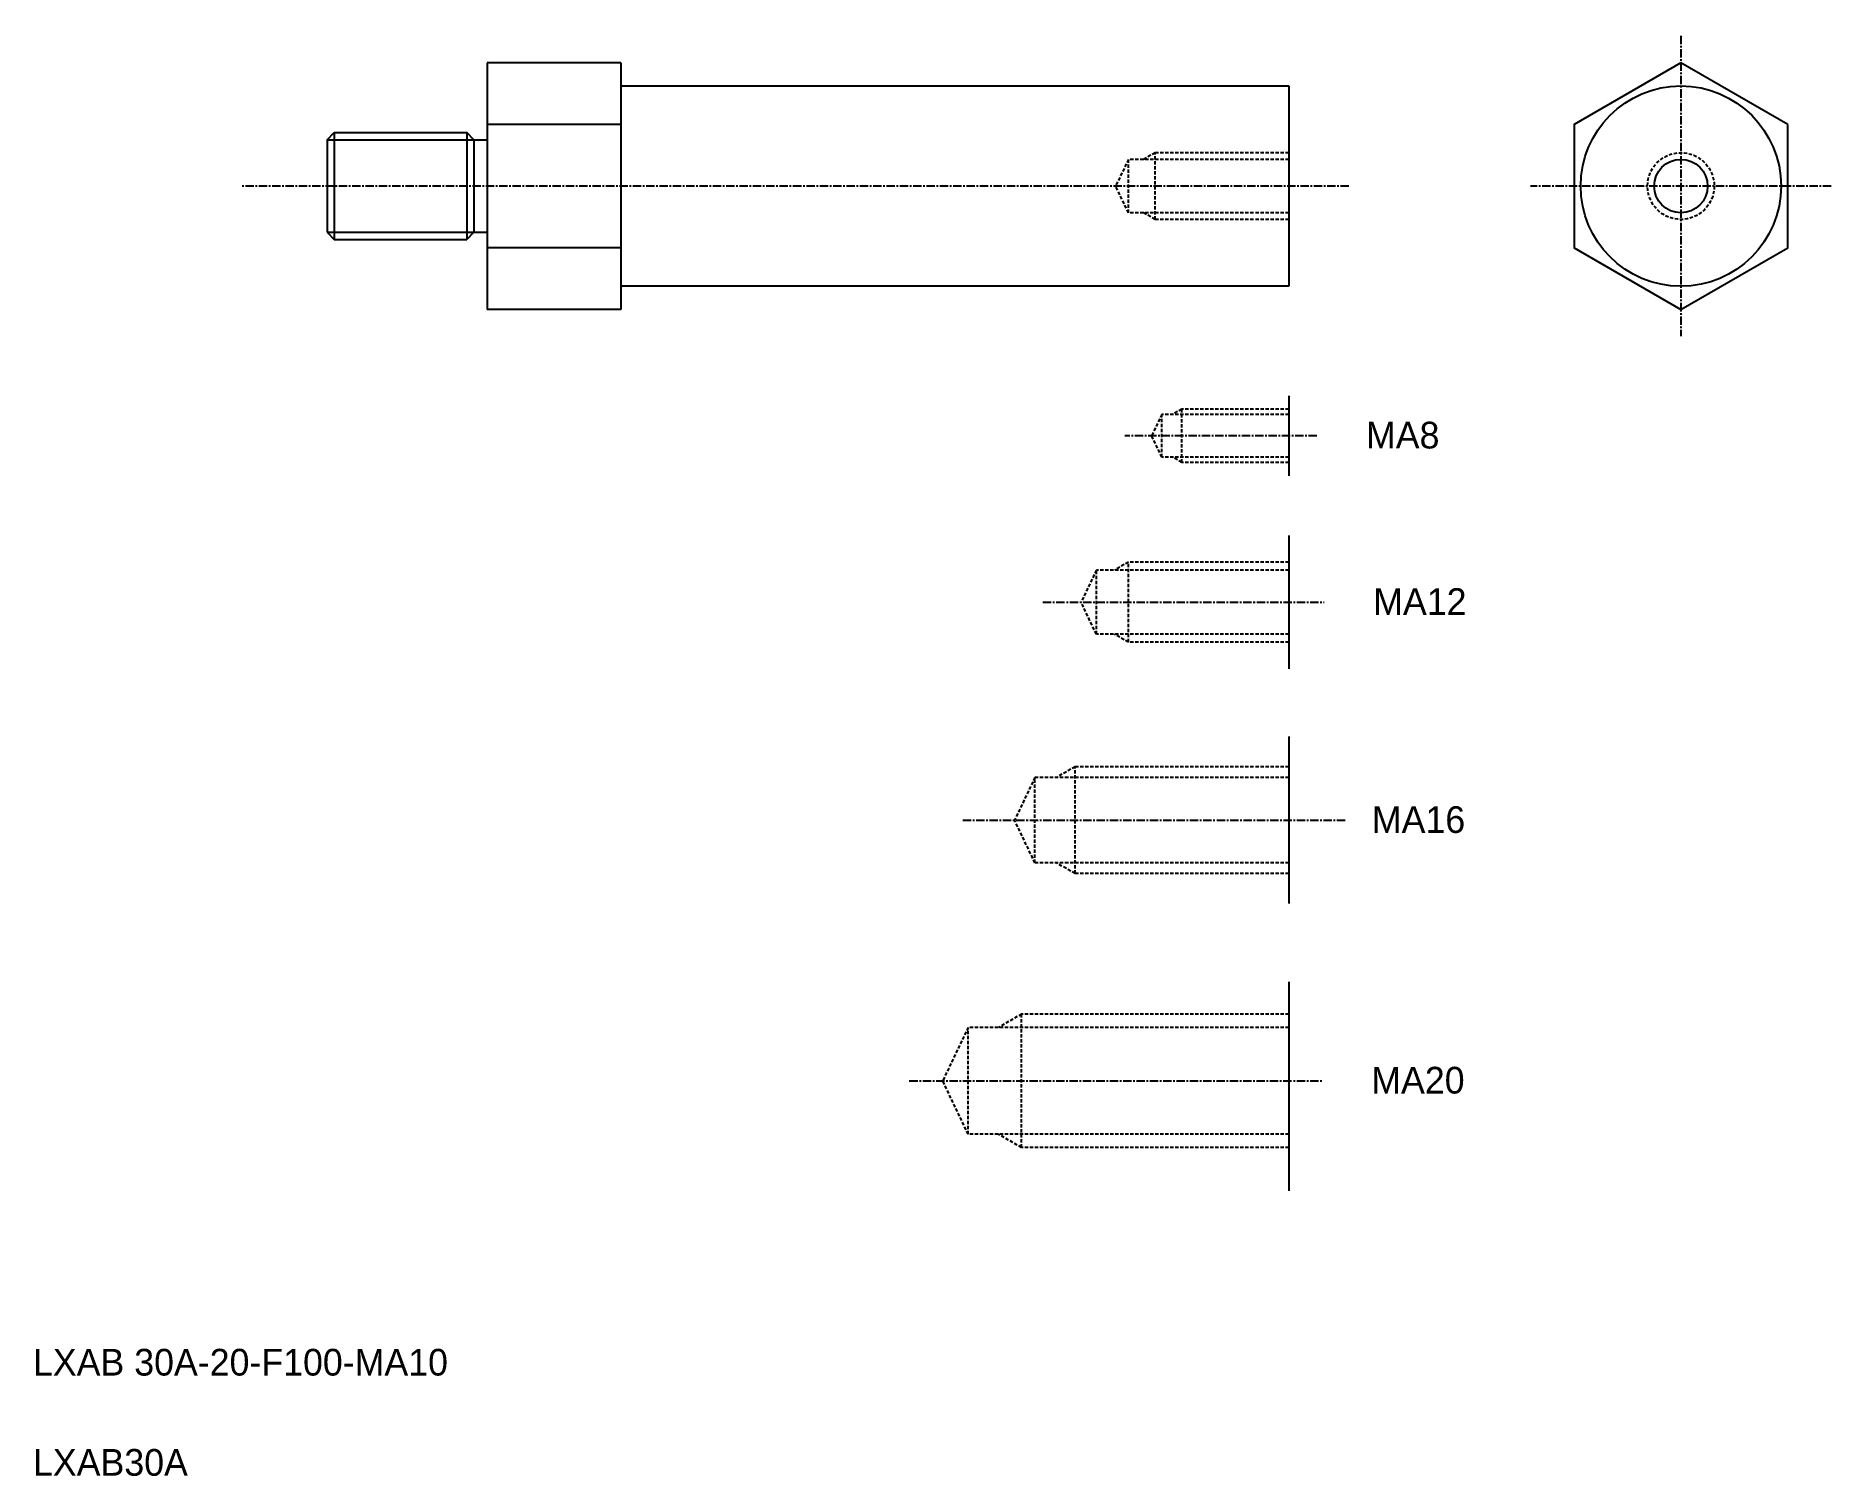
# Model space of a CAD drawing. Extents: x -50 to 218, y 88 to 304.
import ezdxf

# ---------------------------------------------------------------- set-up
doc = ezdxf.new("R2010")
doc.units = 0
doc.linetypes.add('CENTER', pattern=[2, 1.25, -0.25, 0.25, -0.25])
doc.linetypes.add('DASHED', pattern=[0.75, 0.5, -0.25])
doc.layers.get('0').update_dxf_attribs({"linetype": 'CONTINUOUS'})
doc.layers.add('CENTER', color=1, linetype='CENTER')

msp = doc.modelspace()

# ---------------------------------------------------------------- linework, layer by layer
at = {"color": 7, "linetype": 'CONTINUOUS'}
for p, q in [((17.1, 299.82), (17.1, 262.87)), ((37.1, 299.82), (17.1, 299.82)), ((37.1, 299.82), (37.1, 262.87)), ((37.3, 296.35), (137.1, 296.35)), ((51, 296.35), (51, 296.35)), ((109.7, 296.35), (109.7, 296.35)), ((137.1, 296.35), (137.1, 266.35)), ((37.1, 290.59), (17.1, 290.59)), ((-6.9, 288.27), (-5.82, 289.35)), ((-6.9, 288.27), (-6.9, 274.43)), ((-5.82, 289.35), (-5.82, 273.35)), ((-5.82, 289.35), (14.01, 289.35)), ((14.01, 289.35), (14.01, 273.35)), ((15.1, 288.27), (14.01, 289.35)), ((15.1, 288.27), (17.1, 288.27)), ((15.1, 288.27), (15.1, 274.43)), ((-6.9, 274.43), (-5.82, 273.35)), ((15.1, 274.43), (14.01, 273.35)), ((15.1, 274.43), (17.1, 274.43)), ((-5.82, 273.35), (14.01, 273.35)), ((37.1, 272.11), (17.1, 272.11)), ((137.1, 266.35), (37.3, 266.35)), ((37.1, 262.87), (17.1, 262.87)), ((137.1, 249.96), (137.1, 237.96)), ((137.1, 229.03), (137.1, 209.03)), ((137.1, 198.89), (137.1, 173.89)), ((137.1, 162.18), (137.1, 130.88))]:
    msp.add_line(p, q, dxfattribs=at)
at = {"color": 3, "linetype": 'CONTINUOUS'}
for p, q in [((-6.9, 288.27), (15.1, 288.27)), ((-6.9, 274.43), (15.1, 274.43))]:
    msp.add_line(p, q, dxfattribs=at)
at = {"color": 3, "linetype": 'DASHED'}
for p, q in [((113.1, 285.35), (111.19, 281.35)), ((113.1, 277.35), (113.1, 285.35)), ((137.1, 285.35), (113.1, 285.35)), ((117.1, 286.35), (115.36, 285.35)), ((117.1, 276.35), (117.1, 286.35)), ((137.1, 286.35), (117.1, 286.35)), ((113.1, 277.35), (111.19, 281.35)), ((137.1, 277.35), (113.1, 277.35)), ((117.1, 276.35), (115.36, 277.35)), ((137.1, 276.35), (117.1, 276.35)), ((121.1, 247.96), (119.71, 247.16)), ((121.1, 239.96), (121.1, 247.96)), ((137.1, 247.96), (121.1, 247.96)), ((118.1, 247.16), (116.57, 243.96)), ((137.1, 247.16), (118.1, 247.16)), ((118.1, 240.76), (118.1, 247.16)), ((118.1, 240.76), (116.57, 243.96)), ((137.1, 240.76), (118.1, 240.76)), ((121.1, 239.96), (119.71, 240.76)), ((137.1, 239.96), (121.1, 239.96)), ((108.3, 223.83), (106.01, 219.03)), ((108.3, 214.23), (108.3, 223.83)), ((137.1, 223.83), (108.3, 223.83)), ((113.1, 225.03), (111.02, 223.83)), ((113.1, 213.03), (113.1, 225.03)), ((137.1, 225.03), (113.1, 225.03)), ((108.3, 214.23), (106.01, 219.03)), ((137.1, 214.23), (108.3, 214.23)), ((113.1, 213.03), (111.02, 214.23)), ((137.1, 213.03), (113.1, 213.03)), ((105.1, 194.39), (102.32, 192.79)), ((137.1, 194.39), (105.1, 194.39)), ((105.1, 178.39), (105.1, 194.39)), ((99.1, 192.79), (96.05, 186.39)), ((137.1, 192.79), (99.1, 192.79)), ((99.1, 179.99), (99.1, 192.79)), ((99.1, 179.99), (96.05, 186.39)), ((137.1, 179.99), (99.1, 179.99)), ((105.1, 178.39), (102.32, 179.99)), ((137.1, 178.39), (105.1, 178.39)), ((97.1, 157.35), (93.63, 155.35)), ((137.1, 157.35), (97.1, 157.35)), ((97.1, 137.35), (97.1, 157.35)), ((89.1, 155.35), (85.29, 147.35)), ((137.1, 155.35), (89.1, 155.35)), ((89.1, 139.35), (89.1, 155.35)), ((89.1, 139.35), (85.29, 147.35)), ((137.1, 139.35), (89.1, 139.35)), ((97.1, 137.35), (93.63, 139.35)), ((137.1, 137.35), (97.1, 137.35))]:
    msp.add_line(p, q, dxfattribs=at)
at = {"color": 7, "linetype": 'CONTINUOUS'}
msp.add_lwpolyline([(211.82, 290.59), (195.82, 299.82), (179.82, 290.59), (179.82, 272.11), (195.82, 262.87), (211.82, 272.11)], close=True, dxfattribs=at)
for radius in [15, 4]:
    msp.add_circle((195.82, 281.35), radius, dxfattribs=at)
at = {"color": 3, "linetype": 'DASHED'}
msp.add_circle((195.82, 281.35), 5, dxfattribs=at)
at = {"color": 7, "linetype": 'CONTINUOUS'}
for centre, start, end in [((37.3, 296.55), 180, 270), ((37.3, 266.15), 90, 180)]:
    msp.add_arc(centre, 0.2, start, end, dxfattribs=at)
at = {"layer": 'CENTER', "color": 1, "linetype": 'CENTER'}
for p, q in [((195.82, 303.84), (195.82, 258.86)), ((146.12, 281.35), (-19.67, 281.35)), ((218.31, 281.35), (173.32, 281.35)), ((141.32, 243.96), (112.55, 243.96)), ((100.3, 219.03), (142.4, 219.03)), ((88.31, 186.39), (145.7, 186.39)), ((80.29, 147.35), (142.11, 147.35))]:
    msp.add_line(p, q, dxfattribs=at)

# ---------------------------------------------------------------- texts
at = {"color": 7, "linetype": 'CONTINUOUS'}
for s, p in [('MA8', (148.67, 242.05)), ('MA12', (149.75, 217.12)), ('MA16', (149.55, 184.47)), ('MA20', (149.46, 145.44)), ('LXAB 30A-20-F100-MA10', (-50.93, 103.2)), ('LXAB30A', (-50.93, 88.2))]:
    msp.add_text(s, height=4, dxfattribs=at).set_placement(p)

doc.saveas('drawing.dxf')
